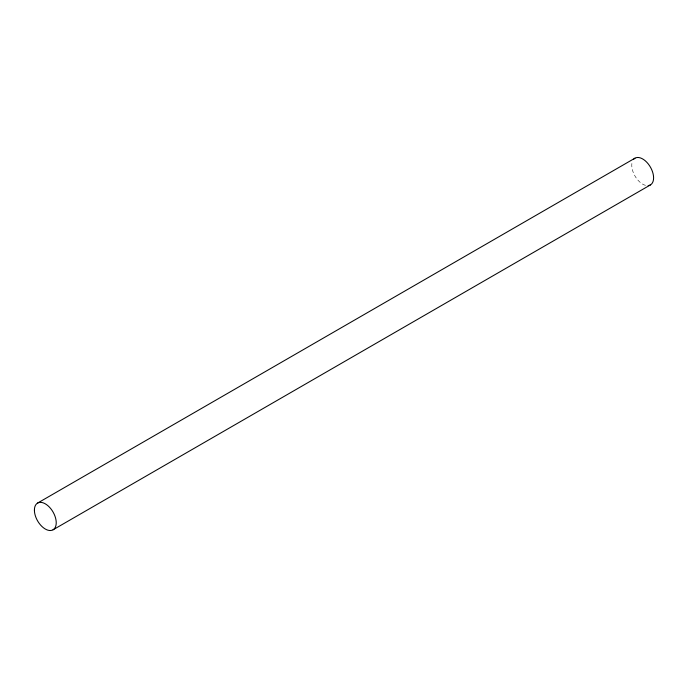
<?xml version="1.0" encoding="UTF-8"?>
<svg xmlns="http://www.w3.org/2000/svg" width="688" height="688" viewBox="0 0 688 688"><rect width="100%" height="100%" fill="white"/><g stroke="black" fill="none" stroke-linecap="round" stroke-linejoin="round"><path stroke-width="0.52" stroke-dasharray="3.44 2.58" d="M645.507 185.364A15.437 8.91 60 0 1 632.143 162.205"/><path stroke-width="1.03" d="M37.599 503.074L634.964 158.188M53.036 529.812L650.401 184.926M633.743 159.169A15.437 8.91 60 0 1 650.728 167.683A15.437 8.91 60 0 1 648.139 185.622M34.4 510.143A15.437 8.91 60 0 0 50.774 530.508A15.437 8.91 60 0 0 50.774 508.681A15.437 8.91 60 0 0 34.4 510.143"/></g></svg>
